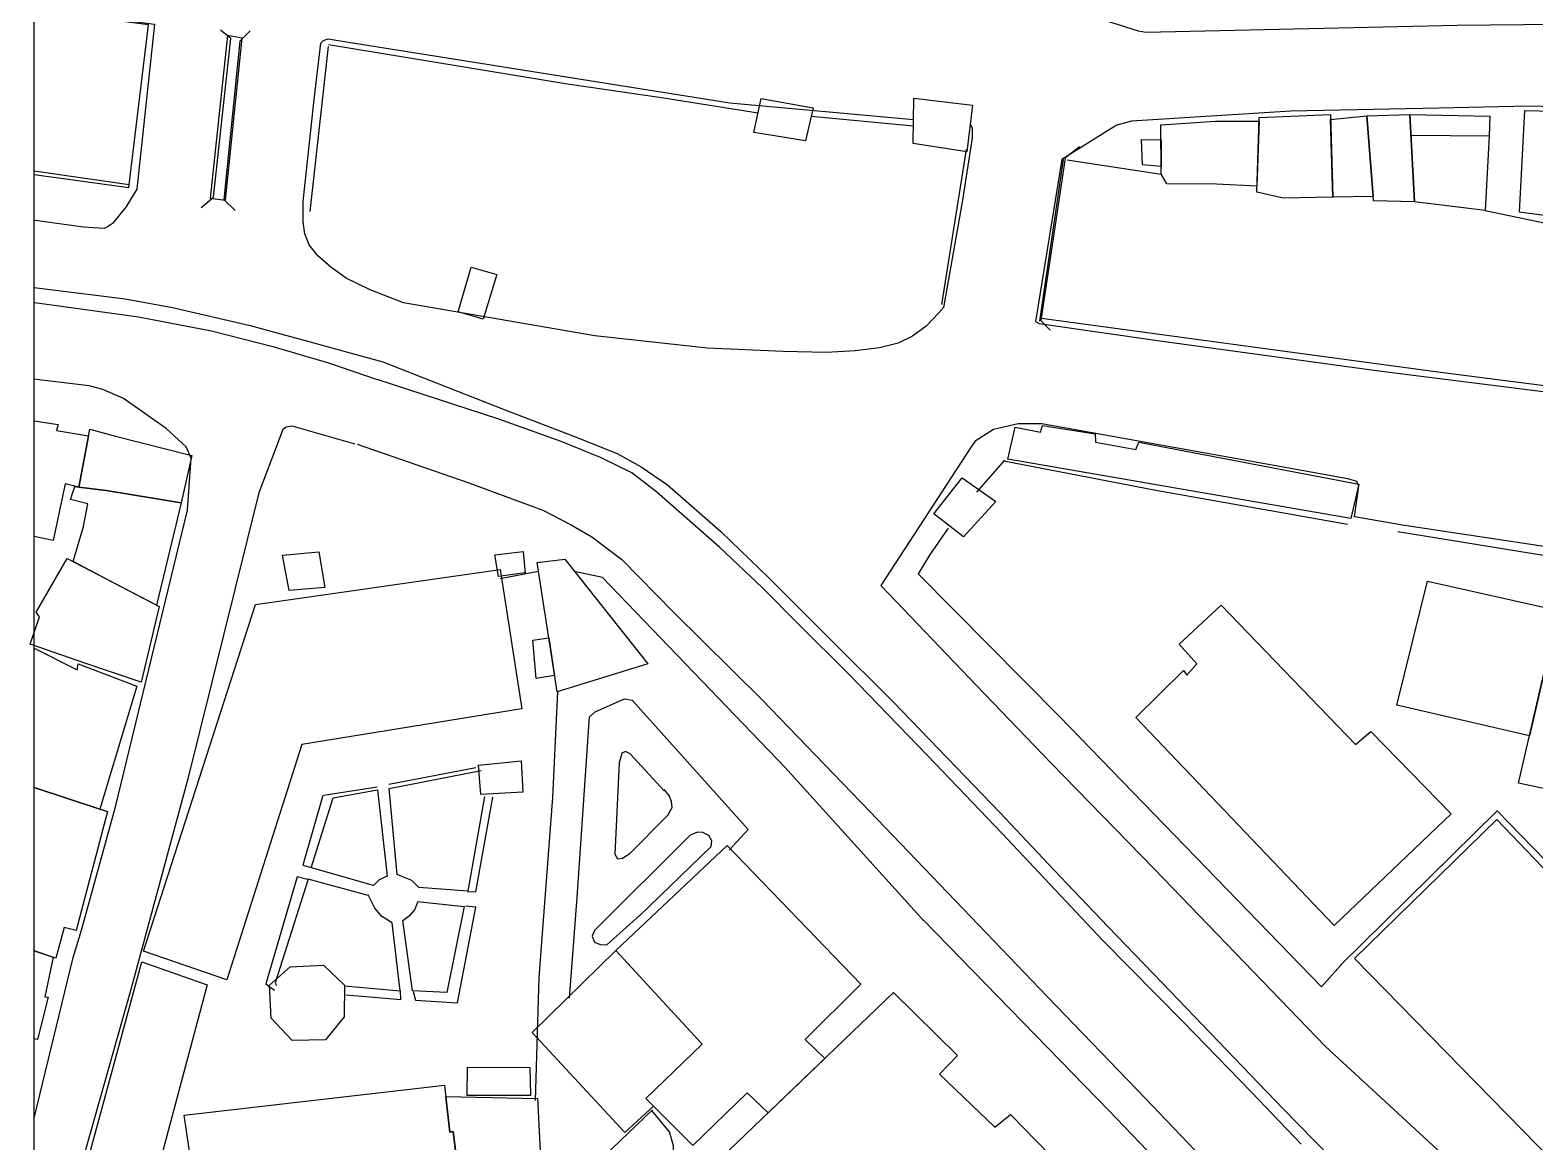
# Model space of a CAD drawing. Header units: centimetres. Extents: x 6155 to 7007, y 1466 to 2152.
# Drawn here: x 6155.1 to 6301, y 1894.6 to 2002.4 of the extents above; entities that cross this region are included whole.
import ezdxf

# ---------------------------------------------------------------- set-up
doc = ezdxf.new("R2010")
doc.units = ezdxf.units.CM

msp = doc.modelspace()

# ---------------------------------------------------------------- linework, layer by layer
at = {"color": 7}
for points in [[(6155.54, 2150.82), (7006.83, 2150.82), (7006.83, 1468.12), (6155.54, 1468.12)], [(6174.29, 2001.91), (6172.59, 1986.16), (6174.08, 1985.97), (6175.7, 2001.65)], [(6226.02, 1995.8), (6231.04, 1994.9), (6230.3, 1991.7), (6225.28, 1992.51), (6226.02, 1995.8)], [(6240.79, 1995.84), (6246.49, 1995.18), (6245.93, 1990.65), (6240.75, 1991.44), (6240.79, 1995.84)], [(6274.29, 1993.96), (6281.19, 1994.26), (6281.41, 1986.23), (6276.62, 1986.15), (6274.06, 1986.74), (6274.29, 1993.96)], [(6281.2, 1993.79), (6284.72, 1994.13), (6285.34, 1986.32), (6281.41, 1986.23), (6281.2, 1993.79)], [(6284.72, 1994.13), (6288.9, 1994.25), (6289.33, 1985.8), (6285.37, 1985.9), (6284.72, 1994.13)], [(6288.9, 1994.25), (6296.64, 1994.11), (6296.59, 1992.18), (6296.2, 1984.96), (6289.33, 1985.8), (6288.9, 1994.25)], [(6300.05, 1994.66), (6307.05, 1994.49), (6305.56, 1983.97), (6299.52, 1984.8), (6300.05, 1994.66)], [(6270.04, 1993.61), (6274.28, 1993.62), (6274.07, 1987.3), (6270.16, 1987.49), (6265.33, 1987.54), (6264.78, 1988.48), (6264.76, 1993.27), (6270.04, 1993.61)], [(6264.77, 1991.82), (6264.78, 1989.21), (6262.98, 1989.38), (6262.89, 1991.83), (6264.77, 1991.82)], [(6296.59, 1992.18), (6296.2, 1984.96), (6289.33, 1985.8), (6289, 1992.27), (6296.59, 1992.18)], [(6197.88, 1979.47), (6200.38, 1978.75), (6199.06, 1974.4), (6196.65, 1975.12), (6197.88, 1979.47)], [(6162.52, 1957.79), (6159.87, 1958.11), (6160.92, 1963.76), (6163.42, 1963.08), (6170.81, 1961.19), (6169.79, 1956.59), (6162.52, 1957.79)], [(6250.64, 1963.95), (6253.08, 1963.44), (6253.28, 1964.09), (6258.38, 1963.3), (6258.42, 1962.47), (6262.34, 1961.77), (6262.61, 1962.47), (6283.95, 1958.42), (6283.17, 1955.09), (6249.93, 1960.82), (6250.64, 1963.95)], [(6159.32, 1950.9), (6160.33, 1954.32), (6160.72, 1956.51), (6159.05, 1956.94), (6159.49, 1958.2), (6159.87, 1958.11), (6162.52, 1957.79), (6169.79, 1956.59), (6167.39, 1946.69), (6162.69, 1949.14), (6159.32, 1950.9)], [(6245.48, 1959.03), (6248.76, 1956.74), (6245.61, 1953.3), (6242.73, 1955.53), (6245.48, 1959.03)], [(6179.6, 1951.53), (6183.13, 1951.85), (6183.7, 1948.39), (6180.24, 1948.09), (6179.6, 1951.53)], [(6155.14, 1942.88), (6156.06, 1945.54), (6155.74, 1946.01), (6158.74, 1951.2), (6167.66, 1946.55), (6165.89, 1939.21), (6160.53, 1941.03), (6155.14, 1942.88)], [(6204.28, 1950.83), (6206.97, 1951.15), (6215.01, 1941), (6206.22, 1938.28), (6204.28, 1950.83)], [(6200.7, 1950.15), (6202.8, 1936.61), (6181.49, 1933.16), (6174.21, 1910.33), (6166.12, 1913.12), (6177, 1946.75), (6200.7, 1950.15)], [(6290.6, 1948.99), (6303.29, 1946.15), (6300.48, 1933.99), (6287.62, 1936.99), (6290.6, 1948.99)], [(6312.04, 1927.04), (6311.93, 1926.77), (6299.43, 1929.42), (6303.76, 1948.16), (6316.46, 1945.67), (6312.04, 1927.04)], [(6266.53, 1942.9), (6270.6, 1946.69), (6283.62, 1933.15), (6285.09, 1934.42), (6292.88, 1926.43), (6281.55, 1915.61), (6262.32, 1935.77), (6266.94, 1940.33), (6267.26, 1939.9), (6268.25, 1941), (6266.53, 1942.9)], [(6205.98, 1939.87), (6204.18, 1939.56), (6203.88, 1943.29), (6205.41, 1943.5), (6205.98, 1939.87)], [(6198.61, 1931.17), (6202.74, 1931.58), (6202.9, 1928.53), (6198.83, 1928.31), (6198.61, 1931.17)], [(6297.31, 1925.9), (6319.3, 1902.95), (6305.73, 1889.71), (6283.53, 1912.41), (6297.31, 1925.9)], [(6226.67, 1897.44), (6224.65, 1899.39), (6219.37, 1894.29), (6214.84, 1898.82), (6220.3, 1904.1), (6211.93, 1913.18), (6222.72, 1923.37), (6235.66, 1909.91), (6230.27, 1904.55), (6232.17, 1902.7), (6226.67, 1897.44)], [(6215.57, 1898.09), (6212.79, 1895.53), (6203.81, 1905.23), (6211.93, 1913.18), (6220.3, 1904.1), (6214.84, 1898.82), (6215.57, 1898.09)], [(6172.3, 1909.86), (6165.75, 1885.3), (6159.17, 1887.11), (6165.97, 1912.08), (6172.3, 1909.86)], [(6178.36, 1909.83), (6180.35, 1911.6), (6183.58, 1911.76), (6185.62, 1909.84), (6185.58, 1906.76), (6183.78, 1904.52), (6180.54, 1904.47), (6178.52, 1906.64), (6178.36, 1909.83)], [(6221.25, 1892.24), (6238.85, 1909.1), (6245.03, 1903), (6243.3, 1901.2), (6248.65, 1896.06), (6250.19, 1897.29), (6261.7, 1885.44), (6260.29, 1884.12), (6264.8, 1879.18), (6266.1, 1880.46), (6272.76, 1873.64), (6255.13, 1856.79), (6245.78, 1866.42), (6247.16, 1867.79), (6232.03, 1883.82), (6230.63, 1882.43), (6221.25, 1892.24)], [(6203.64, 1899.14), (6197.52, 1899.13), (6197.53, 1901.88), (6203.57, 1901.83), (6203.64, 1899.14)], [(6196.14, 1895.62), (6199.59, 1868.08), (6175.15, 1865.86), (6171.2, 1892.67), (6170.75, 1892.63), (6170.06, 1897.23), (6195.31, 1900.13), (6195.82, 1895.57), (6196.14, 1895.62)], [(6195.44, 1899.02), (6204.32, 1898.84), (6204.77, 1889.99), (6196.87, 1889.79), (6196.14, 1895.62), (6195.82, 1895.57), (6195.44, 1899.02)]]:
    msp.add_lwpolyline(points, close=True, dxfattribs=at)
for points in [[(6322.4, 2003.18), (6293.47, 2002.9), (6263.3, 2002.23), (6262.6, 2002.34), (6256.36, 2004.31), (6256.13, 2004.69), (6255.52, 2007.21), (6255.59, 2007.61), (6272, 2022), (6284.55, 2033.18), (6304.13, 2053.69)], [(6155.54, 2004.58), (6167.19, 2003.02), (6165.47, 1987.03), (6164.41, 1985.26), (6163.14, 1983.68), (6162.65, 1983.38), (6162.31, 1983.22), (6160.33, 1983.34), (6155.63, 1983.98), (6155.54, 1983.99)], [(6155.54, 1988.45), (6164.71, 1987.17), (6166.61, 2002.97), (6155.54, 2004.37)], [(6171.71, 1985.25), (6172.93, 1986.25), (6174.6, 2001.64), (6173.61, 2002.43)], [(6176.47, 2002.37), (6175.48, 2001.38), (6173.92, 1986.03), (6175.03, 1984.94)], [(6191.32, 1975.99), (6188.12, 1977.27), (6185.77, 1978.4), (6184.28, 1979.45), (6183.04, 1980.56), (6182.2, 1981.63), (6181.78, 1982.69), (6181.62, 1983.85), (6181.6, 1985.83), (6182.65, 1995.42), (6183.32, 2001.18), (6183.59, 2001.45), (6184.02, 2001.61), (6185.21, 2001.42), (6222.96, 1995.4), (6240.77, 1993.77)], [(6184.03, 2000.86), (6182.25, 1984.84)], [(6225.7, 1994.4), (6216.34, 1995.88), (6207.22, 1997.2), (6184.05, 2001.02)], [(6240.76, 1993.13), (6230.85, 1994.07)], [(6334.6, 1988.3), (6334.42, 1988.86), (6333.72, 1989.37), (6332.59, 1989.67), (6312.74, 1994.73), (6311.44, 1994.77), (6300.42, 1995.08), (6291.74, 1994.88), (6277.35, 1994.59), (6261.91, 1993.61), (6260.5, 1993.24), (6259.83, 1992.83), (6255.15, 1989.89), (6252.6, 1974.18), (6252.94, 1973.98), (6264.42, 1972.34), (6285.89, 1969.4), (6306.94, 1966.74), (6320.17, 1965.09), (6327.87, 1963.82), (6331.97, 1962.93), (6334.38, 1962.39), (6337.94, 1960.85)], [(6246.26, 1993.31), (6246.46, 1992.98), (6246.47, 1992.01), (6245.51, 1985.95), (6243.68, 1975.55), (6243.21, 1975.01), (6242.01, 1973.72), (6240.67, 1972.78), (6239.3, 1972.08), (6237.48, 1971.63), (6235.12, 1971.35), (6232.31, 1971.19), (6228.13, 1971.29), (6220.82, 1971.59), (6209.88, 1972.79), (6191.32, 1975.99)], [(6243.51, 1975.85), (6245.91, 1990.86)], [(6255.29, 1989.89), (6253, 1974.22)], [(6256.88, 1991.11), (6255.47, 1990.02), (6253.11, 1974.29), (6254.01, 1973.36)], [(6255.66, 1989.86), (6264.78, 1988.48)], [(6155.54, 1988.79), (6164.75, 1987.48)], [(6296.2, 1984.96), (6329.92, 1977.9), (6334.29, 1976.91), (6384.69, 1959.98), (6389.93, 1956.77), (6397.06, 1954.03), (6451.62, 1930.59), (6456.84, 1928.56), (6464.3, 1925.93), (6469.43, 1924.35), (6476.88, 1921.95), (6490.69, 1918.38)], [(6155.54, 1977.48), (6156.56, 1977.35), (6164.35, 1976.38), (6168.94, 1975.54), (6176.48, 1973.8), (6181.8, 1972.33), (6189.33, 1970.26)], [(6155.54, 1976.04), (6156.54, 1975.91), (6165.66, 1974.64), (6172.73, 1973.28), (6178.68, 1971.75), (6184.07, 1970.18), (6188.78, 1968.55)], [(6487.05, 1902.7), (6479.23, 1904.11), (6466.41, 1908.17), (6458.29, 1910.87), (6445.46, 1916.05), (6428.71, 1922.67), (6412.46, 1930.14), (6399.93, 1936.06), (6387.93, 1941.44), (6374.54, 1947.26), (6350.18, 1957.36), (6339.51, 1961.25), (6334, 1963.03), (6330.44, 1963.88), (6326.76, 1964.58), (6322.1, 1965.39), (6317.86, 1965.95), (6306.46, 1967.38), (6291.87, 1969.25), (6274.16, 1971.64), (6253.18, 1974.49)], [(6189.33, 1970.26), (6201.1, 1965.64), (6207.9, 1963.04), (6212.06, 1961.37), (6214.36, 1960.1), (6216.92, 1958.35), (6222.11, 1953.82), (6226.78, 1949.28), (6232.86, 1943.23), (6238.77, 1937.34), (6244.08, 1931.84), (6249.16, 1926.54), (6254.38, 1921.01), (6259.61, 1915.52), (6264.89, 1910.04), (6270.34, 1904.36), (6276.6, 1897.83), (6284.3, 1889.97), (6293.43, 1880.57)], [(6155.54, 1896.93), (6159.3, 1912.51), (6160.13, 1915.17), (6163.41, 1927.11), (6170.4, 1955.9), (6170.74, 1960.92), (6170.28, 1962.04), (6168.34, 1963.8), (6164.18, 1966.73), (6162.19, 1967.59), (6160.86, 1967.96), (6156.02, 1968.53), (6155.54, 1968.59)], [(6278.35, 1894.39), (6273.55, 1899.44), (6266.93, 1906.28), (6259.14, 1914.17), (6249.38, 1924.52), (6242.13, 1932.09), (6234.5, 1939.97), (6229.56, 1944.91), (6226.1, 1948.38), (6221.99, 1952.27), (6215.88, 1957.65), (6213.46, 1959.51), (6210.42, 1960.99), (6206.62, 1962.56), (6200.58, 1964.73), (6188.78, 1968.55)], [(6155.54, 1964.55), (6157.86, 1964.19), (6157.71, 1963.6), (6160.8, 1963.11), (6159.87, 1958.11), (6159.87, 1958.11)], [(6186.64, 1962.29), (6180.53, 1964.04), (6179.97, 1963.93), (6179.64, 1963.72), (6177.32, 1957.57), (6170.44, 1929.85), (6164.89, 1909.4), (6157.39, 1882.78), (6155.54, 1876.45)], [(6309.6, 1951.21), (6288.19, 1954.42), (6283.53, 1955.25), (6283.95, 1958.25), (6283.75, 1958.68), (6282.89, 1958.93), (6271.96, 1960.9), (6253.21, 1964.26), (6250.93, 1964.25), (6248.52, 1963.7), (6246.75, 1962.58), (6246.35, 1962.02), (6237.62, 1948.57), (6246.87, 1938.9), (6254.12, 1931.35), (6264.1, 1921.11), (6280.71, 1903.89), (6303.08, 1883.24)], [(6186.84, 1962.29), (6197.66, 1958.53), (6204.83, 1955.88), (6207.52, 1954.49), (6209.58, 1953.31), (6212.49, 1951.11), (6217.5, 1946), (6226.07, 1937.53), (6236.52, 1926.7), (6245.59, 1917.24), (6253.77, 1908.7), (6263.23, 1898.88), (6278.35, 1883.03), (6292.34, 1868.19), (6292.59, 1867.84), (6292.66, 1867.3), (6292.46, 1866.78), (6291.66, 1865.76)], [(6249.59, 1960.74), (6246.87, 1957.62)], [(6282.85, 1954.5), (6264.26, 1957.79), (6249.53, 1960.65)], [(6159.87, 1958.11), (6158.54, 1958.44), (6157.37, 1952.94), (6155.54, 1953.35)], [(6244.12, 1954.14), (6242.33, 1951.53), (6241.21, 1949.71), (6254.9, 1935.91), (6280.33, 1909.67), (6282.44, 1912.03)], [(6303.22, 1951.27), (6287.71, 1953.8)], [(6203.09, 1949.8), (6200.55, 1949.45), (6200.18, 1951.56), (6202.94, 1951.89)], [(6202.94, 1951.89), (6203.14, 1949.76)], [(6204.42, 1949.95), (6200.71, 1949.24)], [(6241.74, 1916.11), (6228.3, 1930.95), (6210.62, 1949.36), (6207.92, 1949.95)], [(6155.54, 1942.5), (6159.7, 1940.42), (6159.79, 1940.98), (6165.47, 1938.82), (6161.9, 1926.9), (6155.54, 1928.99)], [(6155.54, 1942.5), (6159.7, 1940.42), (6159.79, 1940.98), (6165.47, 1938.82), (6161.9, 1926.9), (6155.54, 1928.99)], [(6204.12, 1898.65), (6204.5, 1910.57), (6205.82, 1928.03), (6206.3, 1938.26)], [(6207.44, 1908.57), (6208.17, 1918.33), (6209.36, 1935.84), (6209.9, 1936.34), (6212.76, 1937.6), (6213.51, 1937.47), (6224.76, 1924.92), (6222.91, 1922.93)], [(6216.61, 1928.68), (6213.32, 1932.27), (6212.87, 1932.47), (6212.51, 1932.31), (6212.25, 1931.38), (6211.83, 1922.52), (6212.08, 1922.07), (6212.55, 1922.15), (6213.26, 1922.6), (6216.97, 1926.32), (6217.39, 1927.04), (6217.32, 1927.63), (6217.09, 1928.23), (6216.59, 1928.81)], [(6198.34, 1930.89), (6189.92, 1929.3)], [(6189.94, 1928.91), (6198.88, 1930.65)], [(6155.54, 1928.99), (6162.64, 1926.66), (6159.61, 1915.12), (6158.44, 1915.43), (6157.65, 1912.45), (6155.54, 1913.17)], [(6155.54, 1928.99), (6161.9, 1926.9), (6162.64, 1926.66), (6159.61, 1915.12), (6158.44, 1915.43), (6157.65, 1912.45), (6155.54, 1913.17)], [(6182.38, 1921.21), (6184.51, 1927.99), (6188.82, 1928.77), (6189.74, 1920.41), (6188.98, 1920.05), (6188.42, 1919.5), (6182.43, 1921.19)], [(6188.77, 1929.04), (6183.61, 1928.23)], [(6199.19, 1928.11), (6197.58, 1918.95), (6192.81, 1919.31), (6192.13, 1919.96), (6191.18, 1920.36), (6190.71, 1920.56), (6189.94, 1928.91)], [(6183.52, 1928.21), (6181.59, 1921.45), (6182.29, 1921.28)], [(6197.55, 1918.92), (6198.34, 1918.86), (6199.98, 1928.05)], [(6282.18, 1911.76), (6297.36, 1926.73), (6303.19, 1920.73)], [(6214.21, 1916.54), (6221.17, 1923.27), (6221.21, 1923.83), (6220.92, 1924.33), (6220.35, 1924.64), (6219.84, 1924.65), (6219.12, 1924.36), (6209.86, 1915.11), (6209.64, 1914.57), (6209.85, 1914.01), (6210.41, 1913.77), (6211.04, 1913.73), (6214.21, 1916.58)], [(6182.03, 1920.08), (6181.04, 1920.34), (6178, 1909.95), (6178.83, 1909.35)], [(6187.91, 1918.51), (6182.09, 1920.11), (6178.89, 1910.05), (6179.03, 1909.79)], [(6185.62, 1909.75), (6191.02, 1909.29), (6190.25, 1915.88), (6189.23, 1916.48), (6188.55, 1917.3), (6187.91, 1918.6)], [(6192.7, 1917.94), (6197.23, 1917.46), (6195.54, 1909.1), (6192.21, 1909.26), (6191.26, 1916.09), (6192, 1916.65), (6192.42, 1917.13), (6192.73, 1917.9)], [(6192.28, 1909.21), (6192.51, 1908.38), (6196.56, 1908.12), (6198.35, 1917.4), (6197.34, 1917.48)], [(6283.12, 1873.26), (6276.77, 1879.87), (6259.73, 1897.64), (6241.73, 1916.12)], [(6155.54, 1913.17), (6157.38, 1912.55), (6156.57, 1908.69), (6156.89, 1908.67), (6155.85, 1904.55), (6155.54, 1904.63)], [(6155.54, 1913.17), (6157.38, 1912.55), (6156.57, 1908.69), (6156.89, 1908.67), (6155.85, 1904.55), (6155.54, 1904.63)], [(6185.78, 1908.89), (6191.09, 1908.44), (6191.04, 1909.29)], [(6215.48, 1897.74), (6205.26, 1887.95), (6222.15, 1871.17), (6224.82, 1871.17), (6233.97, 1880.35), (6231.32, 1882.91)], [(6205.78, 1888.26), (6206.86, 1887.46), (6207.9, 1886.84), (6209.01, 1886.49), (6210.45, 1886.39), (6211.64, 1886.53), (6212.76, 1886.9), (6217, 1891.01), (6217.46, 1892.61), (6217.54, 1893.24), (6217.51, 1894.23), (6217.12, 1895.59), (6215.42, 1897.67)]]:
    msp.add_lwpolyline(points, dxfattribs=at)

doc.saveas('drawing.dxf')
